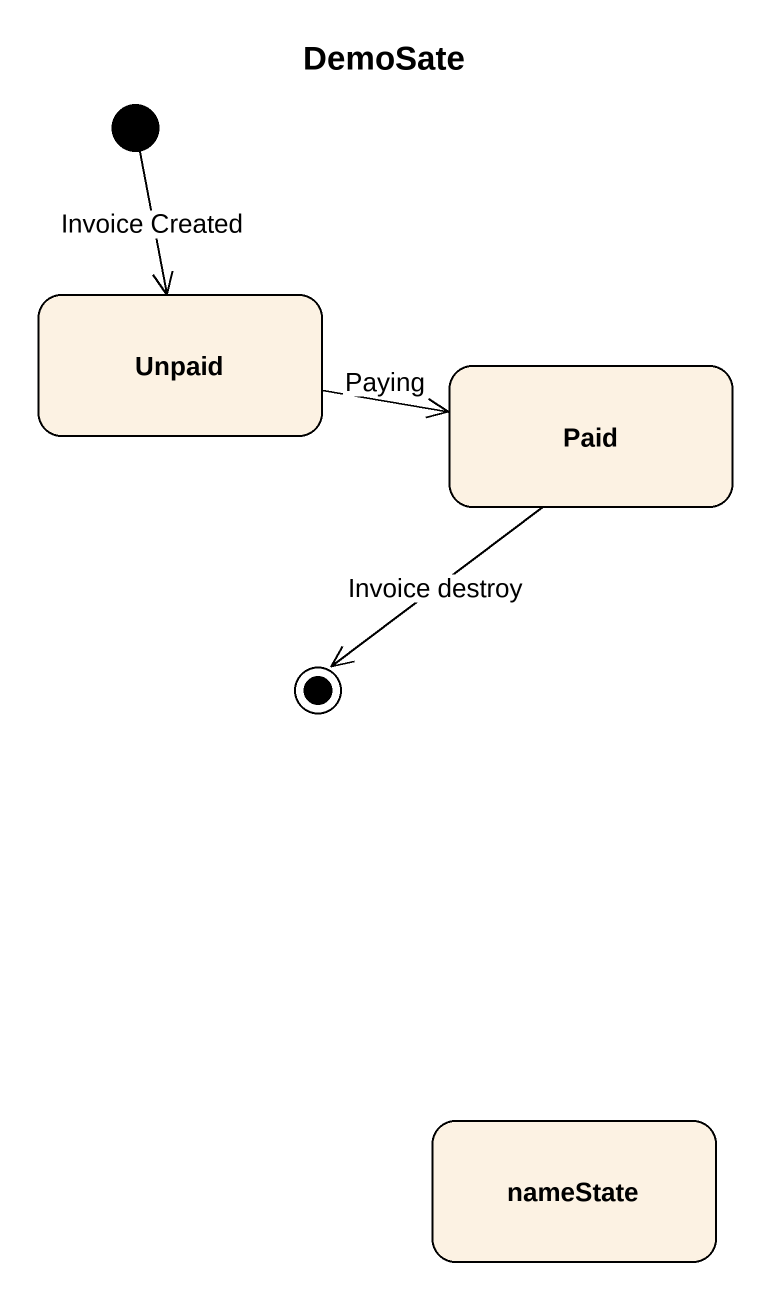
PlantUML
@startuml
title DemoSate
hide empty description
state Unpaid
state Paid
state nameState
[*] --> Unpaid : Invoice Created
Unpaid -right-> Paid : Paying
Paid --> [*] : Invoice destroy
@enduml
